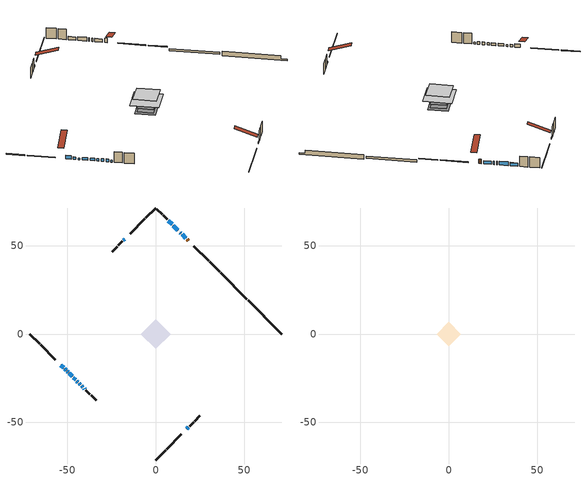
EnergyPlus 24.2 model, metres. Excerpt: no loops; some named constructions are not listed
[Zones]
conditioned space
 floor adiabatic (Floor3 construction): -4.81,0 0,4.81 4.81,0 0,-4.81 z0.91
 floor adiabatic (AdiabaticFloorConstruction): -8.43,0 0,8.43 8.43,0 0,-8.43 z3.35
 floor foundation (Slab1 construction): -6.01,0 0,6.01 6.01,0 0,-6.01 z-1.22
 floor foundation (Slab2 construction): -4.81,0 0,4.81 4.81,0 0,-4.81 z-0.65
 wall outside (RimJoist1 construction): 0,-71.25 5.54,-65.71 / -71.25,0 -65.71,-5.54 / 0,71.25 -5.54,65.71 / 36.06,35.19 30.52,40.74 z0.91:1.21
 wall outside (RimJoist2 construction): 6.2,-65.05 14.5,-56.75 / -65.05,-6.2 -56.75,-14.5 / -6.2,65.05 -14.5,56.75 / 29.86,41.4 21.56,49.7 z0.91:1.21
 wall outside (AdiabaticWallConstruction 1): 18.47,52.79 17.74,53.51 z0.91:2.94
 wall outside (AdiabaticWallConstruction): 17.09,54.17 14.93,56.33 / -53.66,-17.59 -52.15,-19.1 / 9.27,61.99 7.11,64.14 z0.91:2.43; -51.5,-19.76 -50.74,-20.51 / -48.93,-22.33 -47.24,-24.02 / -46.58,-24.67 -45.29,-25.97 / -44.63,-26.62 -43.98,-27.27 z0.91:1.98; -50.09,-21.17 -49.58,-21.67 z0.91:1.62; -17.59,53.66 -18.24,53.01 z0.91:1.83; 17.59,-53.66 18.46,-52.8 z0.91:1.52; -43.33,-27.93 -42.57,-28.68 z0.91:2.13; -41.92,-29.34 -41.16,-30.09 z0.91:2.18; 14.27,56.98 13.93,57.32 / 13.28,57.98 13.17,58.09 z0.91:2.51; -40.51,-30.75 -40.13,-31.13 z0.91:1.8; 12.51,58.74 9.92,61.33 z0.91:2.74
 wall outside (Wall1 construction): 19.11,-52.14 21.36,-49.89 / -39.47,-31.78 -37.22,-34.03 / -18.9,52.36 -21.15,50.11 / 6.46,64.8 4.2,67.05 z0.91:5.79
 wall outside (Wall2 construction): 22.02,-49.23 24.91,-46.34 / -36.56,-34.69 -33.67,-37.58 / -21.8,49.45 -24.69,46.56 / 3.55,67.71 0.66,70.6 z0.91:5.79
 wall foundation (FoundationWall1 construction): 52.22,19.03,-1.22 52.22,19.03,0.91 69.35,1.9,0.91 69.35,1.9,-0.49 71.25,0,-0.49 71.25,0,-1.22
 wall foundation (FoundationWall2 construction): 51.57,19.69 36.72,34.54 z-0.65:0.35
 window (WindowConstruction): 17.08,54.17 14.93,56.32 z0.91:2.43
 window (WindowConstruction 6): -53.66,-17.59 -52.15,-19.1 z0.91:2.43
 window (WindowConstruction 7): -51.5,-19.76 -50.74,-20.51 z0.91:1.98
 window (WindowConstruction 8): -50.08,-21.17 -49.58,-21.67 z0.91:1.62
 window (WindowConstruction 9): -48.93,-22.33 -47.24,-24.02 z0.91:1.98
 window (WindowConstruction 13): -17.59,53.66 -18.24,53.02 z0.91:1.82
 window (WindowConstruction 14): -46.58,-24.67 -45.29,-25.97 z0.91:1.98
 window (WindowConstruction 15): -44.63,-26.62 -43.98,-27.27 z0.91:1.98
 window (WindowConstruction 1): 17.59,-53.66 18.45,-52.8 z0.91:1.52
 window (WindowConstruction 2): -43.33,-27.93 -42.57,-28.68 z0.91:2.13
 window (WindowConstruction 3): -41.92,-29.34 -41.16,-30.09 z0.91:2.18
 window (WindowConstruction 10): 14.27,56.98 13.93,57.32 z0.91:2.51
 window (WindowConstruction 11): 13.28,57.98 13.17,58.09 z0.91:2.51
 window (WindowConstruction 12): -40.51,-30.75 -40.13,-31.13 z0.91:1.8
 window (WindowConstruction 4): 12.51,58.74 9.92,61.33 z0.91:2.74
 window (WindowConstruction 5): 9.27,61.99 7.11,64.14 z0.91:2.43
 door (Door): 18.47,52.79 17.74,53.51 z0.91:2.94
 ceiling adiabatic (AdiabaticFloorConstruction): 0,-8.43 8.43,0 0,8.43 -8.43,0 z3.35
attic - vented
 floor to conditioned space (Floor1 construction Reversed): -6.93,0 0,6.93 6.93,0 0,-6.93 z5.79
 roof outside (Roof1 construction): 16.94,-54.32,5.79 10.19,-47.57,8.97 8.41,-49.35,8.97 15.16,-56.1,5.79; -54.32,-16.94,5.79 -47.57,-10.19,8.97 -49.35,-8.41,8.97 -56.1,-15.16,5.79; -16.94,54.32,5.79 -10.19,47.57,8.97 -8.41,49.35,8.97 -15.16,56.1,5.79; 19.12,52.13,5.79 12.38,45.38,8.97 14.16,43.61,8.97 20.9,50.35,5.79
[Material] Roughness=Rough; Thermal Absorptance=0.9
Name | Thickness {m} | Conductivity {W/m-K} | Density {kg/m3} | Specific Heat {J/kg-K} | Solar Absorptance | Visible Absorptance
ceiling loosefill ins | 0.0846667 | 0.0480833 | 16.02 | 1046.75 | 0.7 | 0.7
ceiling stud and cavity | 0.1397 | 0.103035 | 65.682 | 1177.47 | 0.7 | 0.7
gypsum board | 0.0127 | 0.160291 | 801 | 837.4 | 0.6 | 0.6
[Construction]
Floor1 construction: ceiling loosefill ins, ceiling stud and cavity, gypsum board
[EnergyManagementSystem:Program]
infil_program: Set p_m = 0.14; Set p_s = 0.22; Set s_m = 270; Set s_s = 370; Set z_m = 9.99744; Set z_s = 4.528056479706878; Set f_t = (((s_m/z_m)^p_m)*((z_s/s_s)^p_s)); Set Tdiff = tin_s-tout_s; Set dT = @Abs Tdiff; Set c = 0.1274; Set Cs = 0.0862; Set Cw = 0.1654; Set n = 0.65; Set sft = (f_t*0.3); Set temp1 = ((c*Cw)*((sft*site_vw_s)^(2*n)))^2; Set Qinf = (((c*Cs*(dT^n))^2)+temp1)^0.5; Set Qinf = (@Max Qinf 0); Set mech_vent_house_fan_sensible_load_act = 0.0; Set mech_vent_house_fan_latent_load_act = 0.0; Set OASupInPb = out_pb_s; Set OASupInTemp = tout_s; Set OASupInW = out_wt_s; Set OASupRho = (@RhoAirFnPbTdbW OASupInPb OASupInTemp OASupInW); Set OASupCp = (@CpAirFnW OASupInW); Set OASupInEnth = (@HFnTdbW OASupInTemp OASupInW); Set ZoneTemp = tin_s; Set ZoneW = win_s; Set ZoneCp = (@CpAirFnW ZoneW); Set ZoneAirEnth = (@HFnTdbW ZoneTemp ZoneW); Set mech_vent_house_fan_cfis_act = 0.0; Set QWHV_cfis_sup = 0.0; Set QWHV_cfis_suppl_sup = 0.0; Set QWHV_cfis_suppl_exh = 0.0; Set Qrange = 0; Set Qrange = Qrange + 0.075 * mech_vent_range_fan_0_sch_s; Set Qbath = 0; Set Qbath = Qbath + 0.066 * mech_vent_bath_fan_0_sch_s; Set Qbath = Qbath + 0.066 * mech_vent_bath_fan_1_sch_s; Set Qdryer = 0; Set Qdryer = Qdryer + 0.00308 * clothes_dryer_exhaust_0_sch_s; Set QWHV_sup = 0.0; Set QWHV_exh = 0.0; Set Qsupply = QWHV_sup + QWHV_cfis_sup + QWHV_cfis_suppl_sup; Set Qexhaust = Qrange + Qbath + Qdryer + QWHV_exh + QWHV_cfis_suppl_exh; Set Qfan = (@Max Qexhaust Qsupply); Set Qducts = 0; If Qducts < 0; Set Qsupply = Qsupply - Qducts; Else; Set Qexhaust = Qexhaust + Qducts; EndIf; Set Qfan_with_ducts = (@Max Qexhaust Qsupply); Set Qimb = (@Abs (Qsupply - Qexhaust)); If Qinf + Qimb > 0; Set Qtot = Qfan_with_ducts + (Qinf^2) / (Qinf + Qimb); Else; Set Qtot = Qfan_with_ducts; EndIf; Set Qinf_adj = Qtot - Qfan; Set infil_flow_act = Qinf_adj; Set infil_program_Qinf = Qinf_adj; Set infil_program_Qfan = Qfan; Set Qload = Qfan; Set Effectiveness_Sens = 0.0; Set Effectiveness_Lat = 0.0; Set Fan_MFR = Qload * OASupRho; Set ZoneInEnth = OASupInEnth; Set ZoneInTemp = OASupInTemp; Set FanTotalToCond = Fan_MFR * (ZoneInEnth - ZoneAirEnth); Set FanSensToCond = Fan_MFR * ZoneCp * (ZoneInTemp - ZoneTemp); Set FanLatToCond = FanTotalToCond - FanSensToCond; Set mech_vent_house_fan_sensible_load_act = mech_vent_house_fan_sensible_load_act + FanSensToCond; Set mech_vent_house_fan_latent_load_act = mech_vent_house_fan_latent_load_act + FanLatToCond
[EnergyManagementSystem:ProgramCallingManager]
fridge_schedule_program_calling_manager: BeginZoneTimestepAfterInitHeatBalance; fridge_schedule_program
furnace_supply_fan_disaggregate_program_calling_manager: EndOfSystemTimestepBeforeHVACReporting; furnace_supply_fan_disaggregate_program
infil_program_calling_manager: BeginZoneTimestepAfterInitHeatBalance; infil_program
natural_vent_program_calling_manager: BeginZoneTimestepAfterInitHeatBalance; natural_vent_program
total_airflows_program_calling_manager: EndOfZoneTimestepAfterZoneReporting; total_airflows_program
total_loads_program_calling_manager: EndOfZoneTimestepAfterZoneReporting; total_loads_program
unmet_hours_program_calling_manager: EndOfZoneTimestepBeforeZoneReporting; unmet_hours_program
water_heater_EC_adj_ProgramManager: EndOfSystemTimestepBeforeHVACReporting; water_heater_EC_adj
[EnergyManagementSystem:OutputVariable] Type of Data in Variable=Summed
Name | EMS Variable | Update Frequency | EMS Program or Subroutine | Units
furnace supply fan disaggregate htg primary | furnace_supply_fan_primary_htg | SystemTimestep | furnace_supply_fan_disaggregate_program | J
loads_htg_tot_peakload_outvar; loads_htg_tot_annual_outvar; Energy Management System Output Variable 1; Energy Management System Output Variable 45 | loads_htg_tot | ZoneTimestep | total_loads_program | J
loads_clg_tot_peakload_outvar; loads_clg_tot_annual_outvar; Energy Management System Output Variable 2; Energy Management System Output Variable 46 | loads_clg_tot | ZoneTimestep | total_loads_program | J
htg_unmet_hours_annual_outvar; Energy Management System Output Variable 3 | htg_unmet_hours | ZoneTimestep | unmet_hours_program | hr
clg_unmet_hours_annual_outvar; Energy Management System Output Variable 4 | clg_unmet_hours | ZoneTimestep | unmet_hours_program | hr
loads_htg_roofs_annual_outvar; Energy Management System Output Variable 5 | loads_htg_roofs | ZoneTimestep | component_loads_program | J
loads_htg_ceilings_annual_outvar; Energy Management System Output Variable 6 | loads_htg_ceilings | ZoneTimestep | component_loads_program | J
loads_htg_walls_annual_outvar; Energy Management System Output Variable 7 | loads_htg_walls | ZoneTimestep | component_loads_program | J
loads_htg_rim_joists_annual_outvar; Energy Management System Output Variable 8 | loads_htg_rim_joists | ZoneTimestep | component_loads_program | J
loads_htg_foundation_walls_annual_outvar; Energy Management System Output Variable 9 | loads_htg_foundation_walls | ZoneTimestep | component_loads_program | J
loads_htg_doors_annual_outvar; Energy Management System Output Variable 10 | loads_htg_doors | ZoneTimestep | component_loads_program | J
loads_htg_windows_conduction_annual_outvar; Energy Management System Output Variable 11 | loads_htg_windows_conduction | ZoneTimestep | component_loads_program | J
loads_htg_windows_solar_annual_outvar; Energy Management System Output Variable 12 | loads_htg_windows_solar | ZoneTimestep | component_loads_program | J
loads_htg_skylights_conduction_annual_outvar; Energy Management System Output Variable 13 | loads_htg_skylights_conduction | ZoneTimestep | component_loads_program | J
loads_htg_skylights_solar_annual_outvar; Energy Management System Output Variable 14 | loads_htg_skylights_solar | ZoneTimestep | component_loads_program | J
loads_htg_floors_annual_outvar; Energy Management System Output Variable 15 | loads_htg_floors | ZoneTimestep | component_loads_program | J
loads_htg_slabs_annual_outvar; Energy Management System Output Variable 16 | loads_htg_slabs | ZoneTimestep | component_loads_program | J
loads_htg_internal_mass_annual_outvar; Energy Management System Output Variable 17 | loads_htg_internal_mass | ZoneTimestep | component_loads_program | J
loads_htg_infil_annual_outvar; Energy Management System Output Variable 18 | loads_htg_infil | ZoneTimestep | component_loads_program | J
loads_htg_natvent_annual_outvar; Energy Management System Output Variable 19 | loads_htg_natvent | ZoneTimestep | component_loads_program | J
loads_htg_mechvent_annual_outvar; Energy Management System Output Variable 20 | loads_htg_mechvent | ZoneTimestep | component_loads_program | J
loads_htg_whf_annual_outvar; Energy Management System Output Variable 21 | loads_htg_whf | ZoneTimestep | component_loads_program | J
loads_htg_ducts_annual_outvar; Energy Management System Output Variable 22 | loads_htg_ducts | ZoneTimestep | component_loads_program | J
loads_htg_intgains_annual_outvar; Energy Management System Output Variable 23 | loads_htg_intgains | ZoneTimestep | component_loads_program | J
loads_htg_lighting_annual_outvar; Energy Management System Output Variable 24 | loads_htg_lighting | ZoneTimestep | component_loads_program | J
loads_clg_roofs_annual_outvar; Energy Management System Output Variable 25 | loads_clg_roofs | ZoneTimestep | component_loads_program | J
loads_clg_ceilings_annual_outvar; Energy Management System Output Variable 26 | loads_clg_ceilings | ZoneTimestep | component_loads_program | J
loads_clg_walls_annual_outvar; Energy Management System Output Variable 27 | loads_clg_walls | ZoneTimestep | component_loads_program | J
loads_clg_rim_joists_annual_outvar; Energy Management System Output Variable 28 | loads_clg_rim_joists | ZoneTimestep | component_loads_program | J
loads_clg_foundation_walls_annual_outvar; Energy Management System Output Variable 29 | loads_clg_foundation_walls | ZoneTimestep | component_loads_program | J
loads_clg_doors_annual_outvar; Energy Management System Output Variable 30 | loads_clg_doors | ZoneTimestep | component_loads_program | J
loads_clg_windows_conduction_annual_outvar; Energy Management System Output Variable 31 | loads_clg_windows_conduction | ZoneTimestep | component_loads_program | J
loads_clg_windows_solar_annual_outvar; Energy Management System Output Variable 32 | loads_clg_windows_solar | ZoneTimestep | component_loads_program | J
loads_clg_skylights_conduction_annual_outvar; Energy Management System Output Variable 33 | loads_clg_skylights_conduction | ZoneTimestep | component_loads_program | J
loads_clg_skylights_solar_annual_outvar; Energy Management System Output Variable 34 | loads_clg_skylights_solar | ZoneTimestep | component_loads_program | J
loads_clg_floors_annual_outvar; Energy Management System Output Variable 35 | loads_clg_floors | ZoneTimestep | component_loads_program | J
loads_clg_slabs_annual_outvar; Energy Management System Output Variable 36 | loads_clg_slabs | ZoneTimestep | component_loads_program | J
loads_clg_internal_mass_annual_outvar; Energy Management System Output Variable 37 | loads_clg_internal_mass | ZoneTimestep | component_loads_program | J
loads_clg_infil_annual_outvar; Energy Management System Output Variable 38 | loads_clg_infil | ZoneTimestep | component_loads_program | J
loads_clg_natvent_annual_outvar; Energy Management System Output Variable 39 | loads_clg_natvent | ZoneTimestep | component_loads_program | J
loads_clg_mechvent_annual_outvar; Energy Management System Output Variable 40 | loads_clg_mechvent | ZoneTimestep | component_loads_program | J
loads_clg_whf_annual_outvar; Energy Management System Output Variable 41 | loads_clg_whf | ZoneTimestep | component_loads_program | J
loads_clg_ducts_annual_outvar; Energy Management System Output Variable 42 | loads_clg_ducts | ZoneTimestep | component_loads_program | J
loads_clg_intgains_annual_outvar; Energy Management System Output Variable 43 | loads_clg_intgains | ZoneTimestep | component_loads_program | J
loads_clg_lighting_annual_outvar; Energy Management System Output Variable 44 | loads_clg_lighting | ZoneTimestep | component_loads_program | J
[Schedule:Day:Interval]
interior lighting schedule day: No, 01:00, 0.108182, 04:00, 0.0901515, 05:00, 0.0991667, 06:00, 0.162273, 07:00, 0.270455, 08:00, 0.342576, 10:00, 0.369621, 11:00, 0.351591, 12:00, 0.333561, 13:00, 0.324545, 14:00, 0.31553, 15:00, 0.333561, 16:00, 0.369621, 17:00, 0.450758, 18:00, 0.585985, 19:00, 0.775303, 20:00, 0.955606, 21:00, 0.991667, 22:00, 0.712197, 23:00, 0.360606, 24:00, 0.162273
interior lighting schedule day 1: No, 01:00, 0.100909, 04:00, 0.0840909, 05:00, 0.0925, 06:00, 0.151364, 07:00, 0.252273, 08:00, 0.319545, 10:00, 0.344773, 11:00, 0.327955, 12:00, 0.311136, 13:00, 0.302727, 14:00, 0.294318, 15:00, 0.311136, 16:00, 0.344773, 17:00, 0.420455, 18:00, 0.546591, 19:00, 0.723182, 20:00, 0.891364, 21:00, 0.925, 22:00, 0.664318, 23:00, 0.336364, 24:00, 0.151364
interior lighting schedule day 2: No, 01:00, 0.0927273, 04:00, 0.0772727, 05:00, 0.085, 06:00, 0.139091, 07:00, 0.231818, 08:00, 0.293636, 10:00, 0.316818, 11:00, 0.301364, 12:00, 0.285909, 13:00, 0.278182, 14:00, 0.270455, 15:00, 0.285909, 16:00, 0.316818, 17:00, 0.386364, 18:00, 0.502273, 19:00, 0.664545, 20:00, 0.819091, 21:00, 0.85, 22:00, 0.610455, 23:00, 0.309091, 24:00, 0.139091
interior lighting schedule day 3: No, 01:00, 0.0845455, 04:00, 0.0704545, 05:00, 0.0775, 06:00, 0.126818, 07:00, 0.211364, 08:00, 0.267727, 10:00, 0.288864, 11:00, 0.274773, 12:00, 0.260682, 13:00, 0.253636, 14:00, 0.246591, 15:00, 0.260682, 16:00, 0.288864, 17:00, 0.352273, 18:00, 0.457955, 19:00, 0.605909, 20:00, 0.746818, 21:00, 0.775, 22:00, 0.556591, 23:00, 0.281818, 24:00, 0.126818
interior lighting schedule day 4: No, 01:00, 0.0763636, 04:00, 0.0636364, 05:00, 0.07, 06:00, 0.114545, 07:00, 0.190909, 08:00, 0.241818, 10:00, 0.260909, 11:00, 0.248182, 12:00, 0.235455, 13:00, 0.229091, 14:00, 0.222727, 15:00, 0.235455, 16:00, 0.260909, 17:00, 0.318182, 18:00, 0.413636, 19:00, 0.547273, 20:00, 0.674545, 21:00, 0.7, 22:00, 0.502727, 23:00, 0.254545, 24:00, 0.114545
interior lighting schedule day 5: No, 01:00, 0.0727273, 04:00, 0.0606061, 05:00, 0.0666667, 06:00, 0.109091, 07:00, 0.181818, 08:00, 0.230303, 10:00, 0.248485, 11:00, 0.236364, 12:00, 0.224242, 13:00, 0.218182, 14:00, 0.212121, 15:00, 0.224242, 16:00, 0.248485, 17:00, 0.30303, 18:00, 0.393939, 19:00, 0.521212, 20:00, 0.642424, 21:00, 0.666667, 22:00, 0.478788, 23:00, 0.242424, 24:00, 0.109091
interior lighting schedule day 6: No, 01:00, 0.0745455, 04:00, 0.0621212, 05:00, 0.0683333, 06:00, 0.111818, 07:00, 0.186364, 08:00, 0.236061, 10:00, 0.254697, 11:00, 0.242273, 12:00, 0.229848, 13:00, 0.223636, 14:00, 0.217424, 15:00, 0.229848, 16:00, 0.254697, 17:00, 0.310606, 18:00, 0.403788, 19:00, 0.534242, 20:00, 0.658485, 21:00, 0.683333, 22:00, 0.490758, 23:00, 0.248485, 24:00, 0.111818
interior lighting schedule day 7: No, 01:00, 0.08, 04:00, 0.0666667, 05:00, 0.0733333, 06:00, 0.12, 07:00, 0.2, 08:00, 0.253333, 10:00, 0.273333, 11:00, 0.26, 12:00, 0.246667, 13:00, 0.24, 14:00, 0.233333, 15:00, 0.246667, 16:00, 0.273333, 17:00, 0.333333, 18:00, 0.433333, 19:00, 0.573333, 20:00, 0.706667, 21:00, 0.733333, 22:00, 0.526667, 23:00, 0.266667, 24:00, 0.12
interior lighting schedule day 8: No, 01:00, 0.0890909, 04:00, 0.0742424, 05:00, 0.0816667, 06:00, 0.133636, 07:00, 0.222727, 08:00, 0.282121, 10:00, 0.304394, 11:00, 0.289545, 12:00, 0.274697, 13:00, 0.267273, 14:00, 0.259848, 15:00, 0.274697, 16:00, 0.304394, 17:00, 0.371212, 18:00, 0.482576, 19:00, 0.638485, 20:00, 0.78697, 21:00, 0.816667, 22:00, 0.586515, 23:00, 0.29697, 24:00, 0.133636
interior lighting schedule day 9: No, 01:00, 0.0972727, 04:00, 0.0810606, 05:00, 0.0891667, 06:00, 0.145909, 07:00, 0.243182, 08:00, 0.30803, 10:00, 0.332348, 11:00, 0.316136, 12:00, 0.299924, 13:00, 0.291818, 14:00, 0.283712, 15:00, 0.299924, 16:00, 0.332348, 17:00, 0.405303, 18:00, 0.526894, 19:00, 0.697121, 20:00, 0.859242, 21:00, 0.891667, 22:00, 0.640379, 23:00, 0.324242, 24:00, 0.145909
interior lighting schedule day 10: No, 01:00, 0.105455, 04:00, 0.0878788, 05:00, 0.0966667, 06:00, 0.158182, 07:00, 0.263636, 08:00, 0.333939, 10:00, 0.360303, 11:00, 0.342727, 12:00, 0.325152, 13:00, 0.316364, 14:00, 0.307576, 15:00, 0.325152, 16:00, 0.360303, 17:00, 0.439394, 18:00, 0.571212, 19:00, 0.755758, 20:00, 0.931515, 21:00, 0.966667, 22:00, 0.694242, 23:00, 0.351515, 24:00, 0.158182
interior lighting schedule day 11: No, 01:00, 0.109091, 04:00, 0.0909091, 05:00, 0.1, 06:00, 0.163636, 07:00, 0.272727, 08:00, 0.345455, 10:00, 0.372727, 11:00, 0.354545, 12:00, 0.336364, 13:00, 0.327273, 14:00, 0.318182, 15:00, 0.336364, 16:00, 0.372727, 17:00, 0.454545, 18:00, 0.590909, 19:00, 0.781818, 20:00, 0.963636, 21:00, 1, 22:00, 0.718182, 23:00, 0.363636, 24:00, 0.163636
interior lighting schedule default day; occupants schedule default day; clothes dryer schedule default day; cooking range schedule default day; mech vent bath fan 0 schedule default day; mech vent bath fan 1 schedule default day; mech vent range fan 0 schedule default day; misc plug loads schedule default day; general water use schedule default day; clothes dryer exhaust 0 schedule default day; cooling season schedule day; cooling season schedule day 2; cooling season schedule default day; exterior lighting schedule default day; natural vent schedule default day: No, 24:00, 0
occupants schedule day: No, 05:00, 0.426829, 06:00, 0.719512, 07:00, 1, 08:00, 0.670732, 09:00, 0.329268, 14:00, 0.170732, 15:00, 0.231707, 16:00, 0.329268, 17:00, 0.5, 18:00, 0.670732, 19:00, 0.829268, 21:00, 1, 22:00, 0.853659, 23:00, 0.646341, 24:00, 0.426829
clothes dryer schedule day; clothes dryer exhaust 0 schedule day: No, 01:00, 0.123457, 02:00, 0.0740741, 03:00, 0.0493827, 04:00, 0.0246914, 05:00, 0.0493827, 06:00, 0.0740741, 07:00, 0.197531, 08:00, 0.395062, 09:00, 0.592593, 10:00, 0.839506, 11:00, 0.962963, 12:00, 1, 13:00, 0.91358, 14:00, 0.82716, 15:00, 0.716049, 16:00, 0.753086, 17:00, 0.679012, 18:00, 0.666667, 20:00, 0.62963, 21:00, 0.641975, 22:00, 0.666667, 23:00, 0.54321, 24:00, 0.296296
cooking range schedule day: No, 05:00, 0.0597015, 06:00, 0.11194, 07:00, 0.171642, 08:00, 0.291045, 11:00, 0.343284, 12:00, 0.402985, 13:00, 0.462687, 14:00, 0.343284, 15:00, 0.291045, 16:00, 0.402985, 17:00, 0.567164, 18:00, 1, 19:00, 0.850746, 20:00, 0.432836, 21:00, 0.291045, 22:00, 0.231343, 23:00, 0.171642, 24:00, 0.11194
mech vent bath fan 0 schedule day; mech vent bath fan 1 schedule day: No, 07:00, 0, 08:00, 1, 09:00, 0.2, 24:00, 0
mech vent range fan 0 schedule day: No, 18:00, 0, 19:00, 1, 20:00, 0.2, 24:00, 0
misc plug loads schedule day: No, 06:00, 0.705882, 07:00, 0.745098, 08:00, 0.803922, 15:00, 0.823529, 16:00, 0.862745, 17:00, 0.921569, 18:00, 0.980392, 19:00, 1, 20:00, 0.980392, 21:00, 0.941176, 22:00, 0.862745, 23:00, 0.784314, 24:00, 0.72549
general water use schedule day: No, 01:00, 0.315068, 03:00, 0.287671, 04:00, 0.342466, 05:00, 0.369863, 06:00, 0.520548, 07:00, 0.60274, 08:00, 0.534247, 10:00, 0.506849, 11:00, 0.465753, 14:00, 0.479452, 15:00, 0.534247, 16:00, 0.589041, 17:00, 0.69863, 18:00, 0.876712, 19:00, 0.890411, 20:00, 0.986301, 21:00, 1, 22:00, 0.863014, 23:00, 0.616438, 24:00, 0.465753
cooling season schedule day 1: No, 24:00, 1
exterior lighting schedule day: No, 01:00, 0.566667, 03:00, 0.524167, 05:00, 0.495833, 06:00, 0.5525, 07:00, 0.623333, 08:00, 0.580833, 09:00, 0.439167, 10:00, 0.354167, 12:00, 0.34, 13:00, 0.354167, 14:00, 0.396667, 15:00, 0.425, 16:00, 0.495833, 17:00, 0.623333, 18:00, 0.793333, 19:00, 0.906667, 20:00, 0.963333, 21:00, 0.991667, 22:00, 0.920833, 23:00, 0.793333, 24:00, 0.665833
exterior lighting schedule day 1: No, 01:00, 0.528571, 03:00, 0.488929, 05:00, 0.4625, 06:00, 0.515357, 07:00, 0.581429, 08:00, 0.541786, 09:00, 0.409643, 10:00, 0.330357, 12:00, 0.317143, 13:00, 0.330357, 14:00, 0.37, 15:00, 0.396429, 16:00, 0.4625, 17:00, 0.581429, 18:00, 0.74, 19:00, 0.845714, 20:00, 0.898571, 21:00, 0.925, 22:00, 0.858929, 23:00, 0.74, 24:00, 0.621071
exterior lighting schedule day 10: No, 01:00, 0.552381, 03:00, 0.510952, 05:00, 0.483333, 06:00, 0.538571, 07:00, 0.607619, 08:00, 0.56619, 09:00, 0.428095, 10:00, 0.345238, 12:00, 0.331429, 13:00, 0.345238, 14:00, 0.386667, 15:00, 0.414286, 16:00, 0.483333, 17:00, 0.607619, 18:00, 0.773333, 19:00, 0.88381, 20:00, 0.939048, 21:00, 0.966667, 22:00, 0.897619, 23:00, 0.773333, 24:00, 0.649048
exterior lighting schedule day 11: No, 01:00, 0.571429, 03:00, 0.528571, 05:00, 0.5, 06:00, 0.557143, 07:00, 0.628571, 08:00, 0.585714, 09:00, 0.442857, 10:00, 0.357143, 12:00, 0.342857, 13:00, 0.357143, 14:00, 0.4, 15:00, 0.428571, 16:00, 0.5, 17:00, 0.628571, 18:00, 0.8, 19:00, 0.914286, 20:00, 0.971429, 21:00, 1, 22:00, 0.928571, 23:00, 0.8, 24:00, 0.671429
exterior lighting schedule day 2: No, 01:00, 0.485714, 03:00, 0.449286, 05:00, 0.425, 06:00, 0.473571, 07:00, 0.534286, 08:00, 0.497857, 09:00, 0.376429, 10:00, 0.303571, 12:00, 0.291429, 13:00, 0.303571, 14:00, 0.34, 15:00, 0.364286, 16:00, 0.425, 17:00, 0.534286, 18:00, 0.68, 19:00, 0.777143, 20:00, 0.825714, 21:00, 0.85, 22:00, 0.789286, 23:00, 0.68, 24:00, 0.570714
exterior lighting schedule day 3: No, 01:00, 0.442857, 03:00, 0.409643, 05:00, 0.3875, 06:00, 0.431786, 07:00, 0.487143, 08:00, 0.453929, 09:00, 0.343214, 10:00, 0.276786, 12:00, 0.265714, 13:00, 0.276786, 14:00, 0.31, 15:00, 0.332143, 16:00, 0.3875, 17:00, 0.487143, 18:00, 0.62, 19:00, 0.708571, 20:00, 0.752857, 21:00, 0.775, 22:00, 0.719643, 23:00, 0.62, 24:00, 0.520357
exterior lighting schedule day 4: No, 01:00, 0.4, 03:00, 0.37, 05:00, 0.35, 06:00, 0.39, 07:00, 0.44, 08:00, 0.41, 09:00, 0.31, 10:00, 0.25, 12:00, 0.24, 13:00, 0.25, 14:00, 0.28, 15:00, 0.3, 16:00, 0.35, 17:00, 0.44, 18:00, 0.56, 19:00, 0.64, 20:00, 0.68, 21:00, 0.7, 22:00, 0.65, 23:00, 0.56, 24:00, 0.47
exterior lighting schedule day 5: No, 01:00, 0.380952, 03:00, 0.352381, 05:00, 0.333333, 06:00, 0.371429, 07:00, 0.419048, 08:00, 0.390476, 09:00, 0.295238, 10:00, 0.238095, 12:00, 0.228571, 13:00, 0.238095, 14:00, 0.266667, 15:00, 0.285714, 16:00, 0.333333, 17:00, 0.419048, 18:00, 0.533333, 19:00, 0.609524, 20:00, 0.647619, 21:00, 0.666667, 22:00, 0.619048, 23:00, 0.533333, 24:00, 0.447619
exterior lighting schedule day 6: No, 01:00, 0.390476, 03:00, 0.36119, 05:00, 0.341667, 06:00, 0.380714, 07:00, 0.429524, 08:00, 0.400238, 09:00, 0.302619, 10:00, 0.244048, 12:00, 0.234286, 13:00, 0.244048, 14:00, 0.273333, 15:00, 0.292857, 16:00, 0.341667, 17:00, 0.429524, 18:00, 0.546667, 19:00, 0.624762, 20:00, 0.66381, 21:00, 0.683333, 22:00, 0.634524, 23:00, 0.546667, 24:00, 0.45881
exterior lighting schedule day 7: No, 01:00, 0.419048, 03:00, 0.387619, 05:00, 0.366667, 06:00, 0.408571, 07:00, 0.460952, 08:00, 0.429524, 09:00, 0.324762, 10:00, 0.261905, 12:00, 0.251429, 13:00, 0.261905, 14:00, 0.293333, 15:00, 0.314286, 16:00, 0.366667, 17:00, 0.460952, 18:00, 0.586667, 19:00, 0.670476, 20:00, 0.712381, 21:00, 0.733333, 22:00, 0.680952, 23:00, 0.586667, 24:00, 0.492381
exterior lighting schedule day 8: No, 01:00, 0.466667, 03:00, 0.431667, 05:00, 0.408333, 06:00, 0.455, 07:00, 0.513333, 08:00, 0.478333, 09:00, 0.361667, 10:00, 0.291667, 12:00, 0.28, 13:00, 0.291667, 14:00, 0.326667, 15:00, 0.35, 16:00, 0.408333, 17:00, 0.513333, 18:00, 0.653333, 19:00, 0.746667, 20:00, 0.793333, 21:00, 0.816667, 22:00, 0.758333, 23:00, 0.653333, 24:00, 0.548333
exterior lighting schedule day 9: No, 01:00, 0.509524, 03:00, 0.47131, 05:00, 0.445833, 06:00, 0.496786, 07:00, 0.560476, 08:00, 0.522262, 09:00, 0.394881, 10:00, 0.318452, 12:00, 0.305714, 13:00, 0.318452, 14:00, 0.356667, 15:00, 0.382143, 16:00, 0.445833, 17:00, 0.560476, 18:00, 0.713333, 19:00, 0.815238, 20:00, 0.86619, 21:00, 0.891667, 22:00, 0.827976, 23:00, 0.713333, 24:00, 0.59869
[Schedule:Week:Daily]
clothes dryer exhaust 0 schedule Week Rule - Jan1-Dec31: clothes dryer exhaust 0 schedule day, clothes dryer exhaust 0 schedule day, clothes dryer exhaust 0 schedule day, clothes dryer exhaust 0 schedule day, clothes dryer exhaust 0 schedule day, clothes dryer exhaust 0 schedule day, clothes dryer exhaust 0 schedule day, clothes dryer exhaust 0 schedule default day, clothes dryer exhaust 0 schedule default day, clothes dryer exhaust 0 schedule default day, clothes dryer exhaust 0 schedule default day, clothes dryer exhaust 0 schedule default day
cooling season schedule Week Rule - Jan1-May26: cooling season schedule day, cooling season schedule day, cooling season schedule day, cooling season schedule day, cooling season schedule day, cooling season schedule day, cooling season schedule day, cooling season schedule default day, cooling season schedule default day, cooling season schedule default day, cooling season schedule default day, cooling season schedule default day
cooling season schedule Week Rule - May27-Jun2: cooling season schedule day, cooling season schedule day, cooling season schedule day, cooling season schedule day, cooling season schedule day, cooling season schedule day 1, cooling season schedule day 1, cooling season schedule default day, cooling season schedule default day, cooling season schedule default day, cooling season schedule default day, cooling season schedule default day
cooling season schedule Week Rule - Jun3-Sep29: cooling season schedule day 1, cooling season schedule day 1, cooling season schedule day 1, cooling season schedule day 1, cooling season schedule day 1, cooling season schedule day 1, cooling season schedule day 1, cooling season schedule default day, cooling season schedule default day, cooling season schedule default day, cooling season schedule default day, cooling season schedule default day
cooling season schedule Week Rule - Sep30-Oct6: cooling season schedule day 1, cooling season schedule day 2, cooling season schedule day 2, cooling season schedule day 2, cooling season schedule day 2, cooling season schedule day 2, cooling season schedule day 2, cooling season schedule default day, cooling season schedule default day, cooling season schedule default day, cooling season schedule default day, cooling season schedule default day
cooling season schedule Week Rule - Oct7-Dec31: cooling season schedule day 2, cooling season schedule day 2, cooling season schedule day 2, cooling season schedule day 2, cooling season schedule day 2, cooling season schedule day 2, cooling season schedule day 2, cooling season schedule default day, cooling season schedule default day, cooling season schedule default day, cooling season schedule default day, cooling season schedule default day
exterior lighting schedule Week Rule - Jul1-Jul28: exterior lighting schedule day 6, exterior lighting schedule day 6, exterior lighting schedule day 6, exterior lighting schedule day 6, exterior lighting schedule day 6, exterior lighting schedule day 6, exterior lighting schedule day 6, exterior lighting schedule default day, exterior lighting schedule default day, exterior lighting schedule default day, exterior lighting schedule default day, exterior lighting schedule default day
exterior lighting schedule Week Rule - Jul29-Aug4: exterior lighting schedule day 6, exterior lighting schedule day 6, exterior lighting schedule day 6, exterior lighting schedule day 7, exterior lighting schedule day 7, exterior lighting schedule day 7, exterior lighting schedule day 7, exterior lighting schedule default day, exterior lighting schedule default day, exterior lighting schedule default day, exterior lighting schedule default day, exterior lighting schedule default day
exterior lighting schedule Week Rule - Aug5-Aug25: exterior lighting schedule day 7, exterior lighting schedule day 7, exterior lighting schedule day 7, exterior lighting schedule day 7, exterior lighting schedule day 7, exterior lighting schedule day 7, exterior lighting schedule day 7, exterior lighting schedule default day, exterior lighting schedule default day, exterior lighting schedule default day, exterior lighting schedule default day, exterior lighting schedule default day
exterior lighting schedule Week Rule - Aug26-Sep1: exterior lighting schedule day 7, exterior lighting schedule day 7, exterior lighting schedule day 7, exterior lighting schedule day 7, exterior lighting schedule day 7, exterior lighting schedule day 7, exterior lighting schedule day 8, exterior lighting schedule default day, exterior lighting schedule default day, exterior lighting schedule default day, exterior lighting schedule default day, exterior lighting schedule default day
exterior lighting schedule Week Rule - Sep2-Sep29: exterior lighting schedule day 8, exterior lighting schedule day 8, exterior lighting schedule day 8, exterior lighting schedule day 8, exterior lighting schedule day 8, exterior lighting schedule day 8, exterior lighting schedule day 8, exterior lighting schedule default day, exterior lighting schedule default day, exterior lighting schedule default day, exterior lighting schedule default day, exterior lighting schedule default day
exterior lighting schedule Week Rule - Sep30-Oct6: exterior lighting schedule day 8, exterior lighting schedule day 9, exterior lighting schedule day 9, exterior lighting schedule day 9, exterior lighting schedule day 9, exterior lighting schedule day 9, exterior lighting schedule day 9, exterior lighting schedule default day, exterior lighting schedule default day, exterior lighting schedule default day, exterior lighting schedule default day, exterior lighting schedule default day
exterior lighting schedule Week Rule - Oct7-Oct27: exterior lighting schedule day 9, exterior lighting schedule day 9, exterior lighting schedule day 9, exterior lighting schedule day 9, exterior lighting schedule day 9, exterior lighting schedule day 9, exterior lighting schedule day 9, exterior lighting schedule default day, exterior lighting schedule default day, exterior lighting schedule default day, exterior lighting schedule default day, exterior lighting schedule default day
exterior lighting schedule Week Rule - Oct28-Nov3: exterior lighting schedule day 9, exterior lighting schedule day 9, exterior lighting schedule day 9, exterior lighting schedule day 9, exterior lighting schedule day 10, exterior lighting schedule day 10, exterior lighting schedule day 10, exterior lighting schedule default day, exterior lighting schedule default day, exterior lighting schedule default day, exterior lighting schedule default day, exterior lighting schedule default day
exterior lighting schedule Week Rule - Nov4-Nov24: exterior lighting schedule day 10, exterior lighting schedule day 10, exterior lighting schedule day 10, exterior lighting schedule day 10, exterior lighting schedule day 10, exterior lighting schedule day 10, exterior lighting schedule day 10, exterior lighting schedule default day, exterior lighting schedule default day, exterior lighting schedule default day, exterior lighting schedule default day, exterior lighting schedule default day
exterior lighting schedule Week Rule - Nov25-Dec1: exterior lighting schedule day 10, exterior lighting schedule day 10, exterior lighting schedule day 10, exterior lighting schedule day 10, exterior lighting schedule day 10, exterior lighting schedule day 10, exterior lighting schedule day 11, exterior lighting schedule default day, exterior lighting schedule default day, exterior lighting schedule default day, exterior lighting schedule default day, exterior lighting schedule default day
exterior lighting schedule Week Rule - Dec2-Dec31: exterior lighting schedule day 11, exterior lighting schedule day 11, exterior lighting schedule day 11, exterior lighting schedule day 11, exterior lighting schedule day 11, exterior lighting schedule day 11, exterior lighting schedule day 11, exterior lighting schedule default day, exterior lighting schedule default day, exterior lighting schedule default day, exterior lighting schedule default day, exterior lighting schedule default day
natural vent schedule Week Rule - Jan1-Dec31: natural vent schedule default day, natural vent schedule default day, natural vent schedule default day, natural vent schedule default day, natural vent schedule default day, natural vent schedule default day, natural vent schedule default day, natural vent schedule default day, natural vent schedule default day, natural vent schedule default day, natural vent schedule default day, natural vent schedule default day
[Schedule:Year]
clothes dryer exhaust 0 schedule: clothes dryer exhaust 0 schedule Week Rule - Jan1-Dec31, 1, 1, 12, 31
cooling season schedule: cooling season schedule Week Rule - Jan1-May26, 1, 1, 5, 26, cooling season schedule Week Rule - May27-Jun2, 5, 27, 6, 2, cooling season schedule Week Rule - Jun3-Sep29, 6, 3, 9, 29, cooling season schedule Week Rule - Sep30-Oct6, 9, 30, 10, 6, cooling season schedule Week Rule - Oct7-Dec31, 10, 7, 12, 31
natural vent schedule: natural vent schedule Week Rule - Jan1-Dec31, 1, 1, 12, 31
